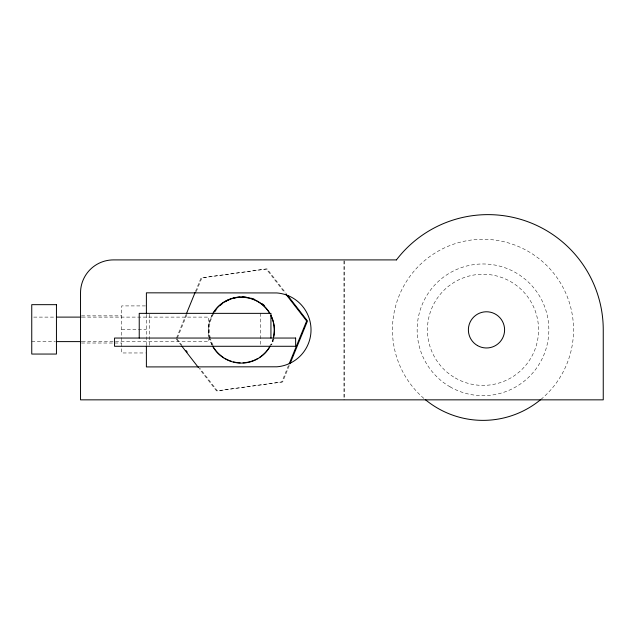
<?xml version="1.0" encoding="UTF-8"?>
<svg xmlns="http://www.w3.org/2000/svg" width="635" height="635" viewBox="0 0 635 635"><rect width="100%" height="100%" fill="white"/><g stroke="black" fill="none" stroke-linecap="round" stroke-linejoin="round"><path stroke-width="0.48" stroke-dasharray="3.17 2.38" d="M176.538 337.971L186.19 314.309M195.461 291.56L201.033 277.908L266.271 268.946L284.956 293.013M177.363 337.971L187.007 314.309M196.286 291.56L201.851 277.908L267.097 268.946L286.377 293.791M288.465 365.562L281.789 381.945L216.543 390.906L199.072 368.387M289.29 365.562L282.615 381.945L217.368 390.906L199.89 368.387M145.399 305.911L121.69 305.911L121.69 352.965L145.399 352.965M81.518 315.857L121.69 315.857M33.726 317.111L55.459 317.111M82.153 317.111L208.732 317.111L208.732 336.915M121.69 329.438L146.391 329.438M31.75 341.606L55.459 341.606M82.153 341.606L208.732 341.606L208.732 339.13M81.518 343.019L121.69 343.019M176.99 338.884L181.808 345.099M176.165 338.884L180.991 345.099M344.67 260.89L344.67 399.844M343.948 260.89L343.948 399.844M260.652 313.357L260.652 345.313M149.519 314.325L149.519 345.313M146.391 314.563L146.391 345.186M273.137 338.733A32.925 32.925 0 0 1 270.7 344.964M212.28 345.289A32.925 32.925 0 0 1 209.78 339.09M209.526 338.161A32.925 32.925 0 0 1 212.566 314.039M273.955 338.733A32.925 32.925 0 0 1 271.526 344.964M213.106 345.289A32.925 32.925 0 0 1 210.606 339.09M210.352 338.161A32.925 32.925 0 0 1 213.392 314.039M273.217 338.709A32.925 32.925 0 0 1 270.827 344.972M211.987 344.972A32.925 32.925 0 0 1 212.431 314.547M423.831 398.367A90.551 90.551 0 0 1 417.862 266.922A90.551 90.551 0 0 1 549.434 268.295A90.551 90.551 0 0 1 540.71 399.59M455.216 377.944A55.562 55.562 0 0 0 538.559 329.819A55.562 55.562 0 0 0 455.216 281.702A55.562 55.562 0 0 0 455.216 377.944M450.072 386.85A65.857 65.857 0 0 0 548.846 329.819A65.857 65.857 0 0 0 450.072 272.788A65.857 65.857 0 0 0 450.072 386.85"/><path stroke-width="0.95" d="M186.555 313.404L195.096 292.465M289.211 363.744L306.649 320.969L286.163 294.569M290.036 363.744L307.475 320.969L287.584 295.346M56.444 317.111L81.169 317.111M56.444 341.606L81.169 341.606M186.031 350.528L187.238 352.084M181.594 345.877L198.469 367.609M270.939 338.05L270.939 313.357L139.232 313.357L139.232 338.05M146.391 313.753L146.391 292.83L276.884 292.949A37.044 37.044 0 0 1 311.023 329.875A37.044 37.044 0 0 1 276.884 366.8L146.391 366.919L146.391 346.099M270.97 315.42A32.925 32.925 0 0 1 273.598 336.867M270.248 345.813A32.925 32.925 0 0 1 259.263 357.592M257.612 358.592A32.925 32.925 0 0 1 243.038 362.815M240.149 362.831A32.925 32.925 0 0 1 233.529 361.894M231.672 361.378A32.925 32.925 0 0 1 225.528 358.767M223.869 357.791A32.925 32.925 0 0 1 212.749 346.131M213.042 313.206A32.925 32.925 0 0 1 269.589 312.888M214.892 311.579A32.925 32.925 0 0 1 215.995 310.031M220.575 305.125A32.925 32.925 0 0 1 222.044 303.919M225.195 301.752A32.925 32.925 0 0 1 229.465 299.577M233.069 298.299A32.925 32.925 0 0 1 239.649 297.101M242.53 296.997A32.925 32.925 0 0 1 246.348 297.259M251.039 298.204A32.925 32.925 0 0 1 254.667 299.434M262.128 303.689A32.925 32.925 0 0 1 264.335 305.522M270.827 315.397A32.925 32.925 0 0 1 273.447 337.788M269.923 346.647A32.925 32.925 0 0 1 212.892 346.647M212.892 313.722A32.925 32.925 0 0 1 269.923 313.722M540.71 399.59A90.551 90.551 0 0 1 425.275 399.59M396.43 259.905L113.459 259.905A32.925 32.925 0 0 0 80.534 292.83L80.534 399.844L603.25 399.844L603.25 329.875A115.245 115.245 0 0 0 396.43 259.905M56.444 304.665L31.75 304.665L31.75 354.052L56.444 354.052L56.444 304.665M295.632 338.05L114.538 338.05L114.538 346.281L295.632 346.281L295.632 338.05M477.433 345.559A18.113 18.113 0 0 0 504.595 329.875A18.113 18.113 0 0 0 477.433 314.19A18.113 18.113 0 0 0 477.433 345.559"/></g></svg>
